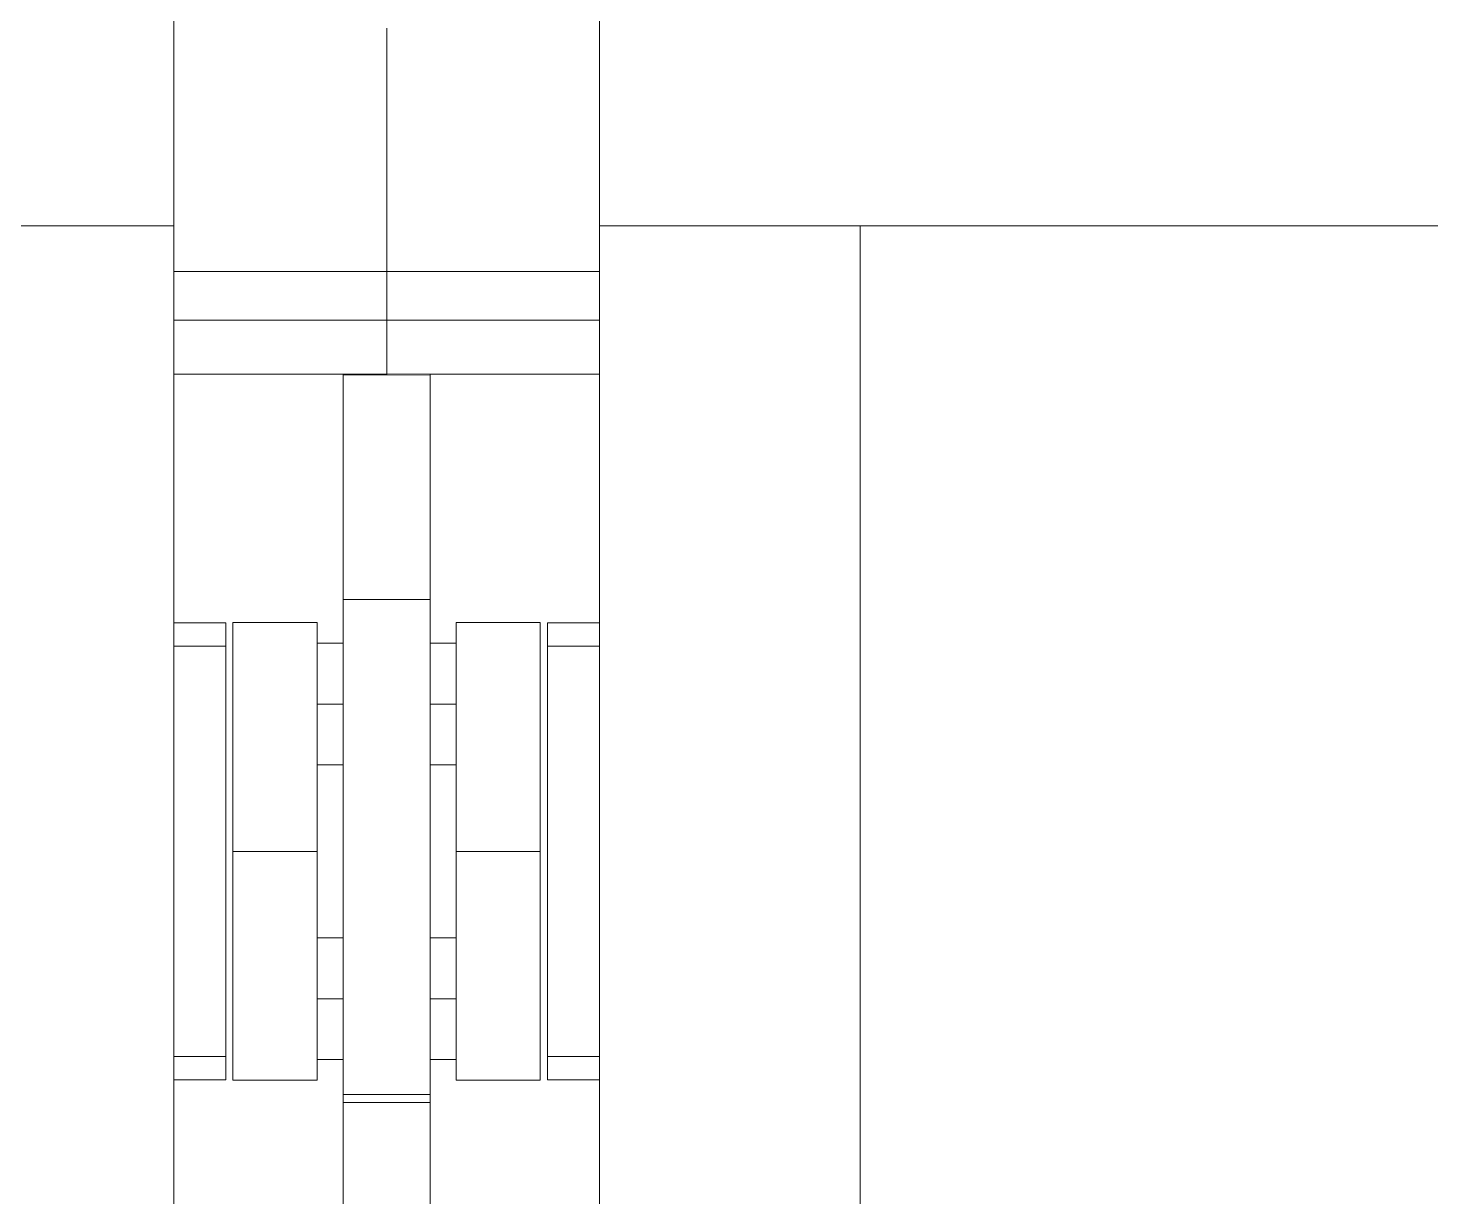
# Model space of a CAD drawing. Header units: millimetres. Extents: x -46169 to 237885, y -84465 to 18123.
# Drawn here: x 226949.2 to 227110.6, y -80615.1 to -80480.6 of the extents above; entities that cross this region are included whole.
import ezdxf

# ---------------------------------------------------------------- set-up
doc = ezdxf.new("R2010")
doc.units = ezdxf.units.MM
doc.header["$MEASUREMENT"] = 0
doc.linetypes.add('Wipeout_Contour', pattern=[1000, 0, -1000])
doc.layers.add('New_A-20-M_Floor_Slab', color=7, linetype='Continuous')
doc.layers.add('New_A-35-M_FFE_Fixed', color=7, linetype='Continuous')
doc.layers.add('New_A-35-M_FFE_Fixed_Pen_No__1', color=7, linetype='Continuous', lineweight=13)

# ---------------------------------------------------------------- blocks, each defined once
blk = doc.blocks.new('Section Elem_269_4', base_point=(208268.76, -84332.61))
at = {"color": 254, "linetype": 'Wipeout_Contour', "lineweight": 0, "ltscale": 3853656.314268344}
blk.add_wipeout([(226965.94, -80615.11), (226985.44, -80615.11), (226985.44, -80599.29), (226982.44, -80599.29), (226982.44, -80601.65), (226972.75, -80601.65), (226972.75, -80549.01), (226982.44, -80549.01), (226982.44, -80551.38), (226985.44, -80551.38), (226985.44, -80520.4), (226965.94, -80520.4), (226965.94, -80549.04), (226971.94, -80549.04), (226971.94, -80601.62), (226965.94, -80601.62)], dxfattribs=at).dxf.layer = 'New_A-20-M_Floor_Slab'
at = {"color": 254, "linetype": 'Wipeout_Contour', "lineweight": 0, "ltscale": 3854076.755441082}
blk.add_wipeout([(226995.44, -80615.11), (227014.94, -80615.11), (227014.94, -80601.62), (227008.94, -80601.62), (227008.94, -80549.04), (227014.94, -80549.04), (227014.94, -80520.4), (226995.44, -80520.4), (226995.44, -80551.38), (226998.44, -80551.38), (226998.44, -80549.01), (227008.12, -80549.01), (227008.12, -80601.65), (226998.44, -80601.65), (226998.44, -80599.29), (226995.44, -80599.29)], dxfattribs=at).dxf.layer = 'New_A-20-M_Floor_Slab'
at = {"color": 254, "linetype": 'Wipeout_Contour', "lineweight": 0, "ltscale": 963444.579123}
blk.add_wipeout([(226982.44, -80565.38), (226982.44, -80585.29), (226985.44, -80585.29), (226985.44, -80565.38)], dxfattribs=at).dxf.layer = 'New_A-20-M_Floor_Slab'
at = {"color": 254, "linetype": 'Wipeout_Contour', "lineweight": 0, "ltscale": 963493.583037}
blk.add_wipeout([(226995.44, -80565.38), (226995.44, -80585.29), (226998.44, -80585.29), (226998.44, -80565.38)], dxfattribs=at).dxf.layer = 'New_A-20-M_Floor_Slab'
blk = doc.blocks.new('Section Elem_271_4', base_point=(208268.76, -84332.61))
at = {"layer": 'New_A-35-M_FFE_Fixed_Pen_No__1', "linetype": 'Continuous'}
for p, q in [((226985.44, -80520.48), (226985.44, -80520.48)), ((226985.44, -80603.32), (226985.44, -80603.32))]:
    blk.add_line(p, q, dxfattribs=at)
at = {"color": 254, "linetype": 'Wipeout_Contour', "lineweight": 0, "ltscale": 963427.38778}
blk.add_wipeout([(226985.44, -80544.43), (226995.44, -80544.43), (226995.44, -80543.91), (226985.44, -80543.91)], dxfattribs=at).dxf.layer = 'New_A-35-M_FFE_Fixed'
at = {"color": 254, "linetype": 'Wipeout_Contour', "lineweight": 0, "ltscale": 963431.426456}
blk.add_wipeout([(226995.44, -80547.82), (226995.44, -80546.55), (226985.44, -80546.55), (226985.44, -80547.82)], dxfattribs=at).dxf.layer = 'New_A-35-M_FFE_Fixed'
at = {"color": 254, "linetype": 'Wipeout_Contour', "lineweight": 0, "ltscale": 963515.302397}
blk.add_wipeout([(227008.94, -80549.04), (227008.94, -80549.56), (227014.94, -80549.56), (227014.94, -80549.04)], dxfattribs=at).dxf.layer = 'New_A-35-M_FFE_Fixed'
at = {"color": 254, "linetype": 'Wipeout_Contour', "lineweight": 0, "ltscale": 963463.260389}
blk.add_wipeout([(226995.44, -80553.43), (226998.44, -80553.43), (226998.44, -80551.91), (226995.44, -80551.91)], dxfattribs=at).dxf.layer = 'New_A-35-M_FFE_Fixed'
at = {"color": 254, "linetype": 'Wipeout_Contour', "lineweight": 0, "ltscale": 1204337.17873432}
blk.add_wipeout([(226995.44, -80555.7), (226995.44, -80558.38), (226998.44, -80558.38), (226998.44, -80556.72), (226998.44, -80555.7)], dxfattribs=at).dxf.layer = 'New_A-35-M_FFE_Fixed'
at = {"color": 254, "linetype": 'Wipeout_Contour', "lineweight": 0, "ltscale": 1204348.834155762}
blk.add_wipeout([(226995.44, -80563.33), (226995.44, -80564.84), (226998.44, -80564.84), (226998.44, -80563.59), (226998.44, -80563.33)], dxfattribs=at).dxf.layer = 'New_A-35-M_FFE_Fixed'
at = {"color": 254, "linetype": 'Wipeout_Contour', "lineweight": 0, "ltscale": 963511.1676}
blk.add_wipeout([(226995.44, -80589.61), (226998.44, -80589.61), (226998.44, -80587.34), (226995.44, -80587.34)], dxfattribs=at).dxf.layer = 'New_A-35-M_FFE_Fixed'
at = {"color": 254, "linetype": 'Wipeout_Contour', "lineweight": 0, "ltscale": 963521.376887}
blk.add_wipeout([(226998.44, -80594.97), (226995.44, -80594.97), (226995.44, -80597.24), (226998.44, -80597.24)], dxfattribs=at).dxf.layer = 'New_A-35-M_FFE_Fixed'
at = {"color": 254, "linetype": 'Wipeout_Contour', "lineweight": 0, "ltscale": 963584.959351}
blk.add_wipeout([(227014.94, -80601.11), (227008.94, -80601.11), (227008.94, -80601.62), (227014.94, -80601.62)], dxfattribs=at).dxf.layer = 'New_A-35-M_FFE_Fixed'
at = {"color": 254, "linetype": 'Wipeout_Contour', "lineweight": 0, "ltscale": 963511.15436}
blk.add_wipeout([(226985.44, -80606.1), (226985.44, -80607.43), (226995.44, -80607.43), (226995.44, -80606.1)], dxfattribs=at).dxf.layer = 'New_A-35-M_FFE_Fixed'
at = {"color": 254, "linetype": 'Wipeout_Contour', "lineweight": 0, "ltscale": 963520.078788}
blk.add_wipeout([(226995.44, -80613.61), (226995.44, -80613.26), (226985.44, -80613.26), (226985.44, -80613.61)], dxfattribs=at).dxf.layer = 'New_A-35-M_FFE_Fixed'
at = {"layer": 'New_A-35-M_FFE_Fixed_Pen_No__1', "linetype": 'Continuous'}
blk.add_line((226985.44, -80546.33), (226985.44, -80546.33), dxfattribs=at)
at = {"color": 254, "linetype": 'Wipeout_Contour', "lineweight": 0, "ltscale": 963461.889062}
blk.add_wipeout([(226995.44, -80551.38), (226995.44, -80551.91), (226998.44, -80551.91), (226998.44, -80551.38)], dxfattribs=at).dxf.layer = 'New_A-35-M_FFE_Fixed'
at = {"color": 254, "linetype": 'Wipeout_Contour', "lineweight": 0, "ltscale": 963465.79431}
blk.add_wipeout([(226995.44, -80555.7), (226998.44, -80555.7), (226998.44, -80553.43), (226995.44, -80553.43)], dxfattribs=at).dxf.layer = 'New_A-35-M_FFE_Fixed'
at = {"color": 254, "linetype": 'Wipeout_Contour', "lineweight": 0, "ltscale": 963475.999636}
blk.add_wipeout([(226995.44, -80561.05), (226995.44, -80563.33), (226998.44, -80563.33), (226998.44, -80561.05)], dxfattribs=at).dxf.layer = 'New_A-35-M_FFE_Fixed'
at = {"color": 254, "linetype": 'Wipeout_Contour', "lineweight": 0, "ltscale": 1204350.968508898}
blk.add_wipeout([(226995.44, -80565.38), (226998.44, -80565.38), (226998.44, -80565.26), (226998.44, -80564.84), (226995.44, -80564.84)], dxfattribs=at).dxf.layer = 'New_A-35-M_FFE_Fixed'
at = {"color": 254, "linetype": 'Wipeout_Contour', "lineweight": 0, "ltscale": 1204387.008941693}
blk.add_wipeout([(226998.44, -80585.82), (226995.44, -80585.82), (226995.44, -80587.34), (226998.44, -80587.34), (226998.44, -80587.08)], dxfattribs=at).dxf.layer = 'New_A-35-M_FFE_Fixed'
at = {"color": 254, "linetype": 'Wipeout_Contour', "lineweight": 0, "ltscale": 1204398.668073162}
blk.add_wipeout([(226998.44, -80592.29), (226995.44, -80592.29), (226995.44, -80594.97), (226998.44, -80594.97), (226998.44, -80593.94)], dxfattribs=at).dxf.layer = 'New_A-35-M_FFE_Fixed'
at = {"color": 254, "linetype": 'Wipeout_Contour', "lineweight": 0, "ltscale": 963523.912009}
blk.add_wipeout([(226995.44, -80597.24), (226995.44, -80598.75), (226998.44, -80598.75), (226998.44, -80597.24)], dxfattribs=at).dxf.layer = 'New_A-35-M_FFE_Fixed'
at = {"color": 254, "linetype": 'Wipeout_Contour', "lineweight": 0, "ltscale": 963583.16993}
blk.add_wipeout([(227008.94, -80598.94), (227008.94, -80601.11), (227014.94, -80601.11), (227014.94, -80598.94)], dxfattribs=at).dxf.layer = 'New_A-35-M_FFE_Fixed'
at = {"color": 254, "linetype": 'Wipeout_Contour', "lineweight": 0, "ltscale": 963508.497881}
blk.add_wipeout([(226985.44, -80604.23), (226985.44, -80605.34), (226995.44, -80605.34), (226995.44, -80604.23)], dxfattribs=at).dxf.layer = 'New_A-35-M_FFE_Fixed'
at = {"layer": 'New_A-35-M_FFE_Fixed_Pen_No__1', "linetype": 'Continuous'}
for p, q in [((227008.94, -80601.62), (227008.94, -80601.11)), ((226985.44, -80604.23), (226985.44, -80604.23))]:
    blk.add_line(p, q, dxfattribs=at)
at = {"color": 254, "linetype": 'Wipeout_Contour', "lineweight": 0, "ltscale": 963550.130048}
blk.add_wipeout([(227008.94, -80598.94), (227014.94, -80598.94), (227014.94, -80551.72), (227008.94, -80551.72)], dxfattribs=at).dxf.layer = 'New_A-35-M_FFE_Fixed'
at = {"color": 254, "linetype": 'Wipeout_Contour', "lineweight": 0, "ltscale": 963472.688654}
blk.add_wipeout([(226995.44, -80561.05), (226998.44, -80561.05), (226998.44, -80558.38), (226995.44, -80558.38)], dxfattribs=at).dxf.layer = 'New_A-35-M_FFE_Fixed'
at = {"color": 254, "linetype": 'Wipeout_Contour', "lineweight": 0, "ltscale": 963507.260891}
blk.add_wipeout([(226998.44, -80585.29), (226995.44, -80585.29), (226995.44, -80585.82), (226998.44, -80585.82)], dxfattribs=at).dxf.layer = 'New_A-35-M_FFE_Fixed'
at = {"color": 254, "linetype": 'Wipeout_Contour', "lineweight": 0, "ltscale": 963514.479499}
blk.add_wipeout([(226995.44, -80592.29), (226998.44, -80592.29), (226998.44, -80589.61), (226995.44, -80589.61)], dxfattribs=at).dxf.layer = 'New_A-35-M_FFE_Fixed'
at = {"color": 254, "linetype": 'Wipeout_Contour', "lineweight": 0, "ltscale": 963525.284028}
blk.add_wipeout([(226995.44, -80598.75), (226995.44, -80599.29), (226998.44, -80599.29), (226998.44, -80598.75)], dxfattribs=at).dxf.layer = 'New_A-35-M_FFE_Fixed'
at = {"layer": 'New_A-35-M_FFE_Fixed_Pen_No__1', "linetype": 'Continuous'}
blk.add_line((227008.94, -80601.11), (227008.94, -80598.94), dxfattribs=at)
at = {"color": 254, "linetype": 'Wipeout_Contour', "lineweight": 0, "ltscale": 963517.090836}
blk.add_wipeout([(227008.94, -80551.72), (227014.94, -80551.72), (227014.94, -80549.56), (227008.94, -80549.56)], dxfattribs=at).dxf.layer = 'New_A-35-M_FFE_Fixed'
at = {"color": 254, "linetype": 'Wipeout_Contour', "lineweight": 0, "ltscale": 963448.765988}
blk.add_wipeout([(226985.44, -80561.63), (226995.44, -80561.63), (226995.44, -80558.66), (226985.44, -80558.66)], dxfattribs=at).dxf.layer = 'New_A-35-M_FFE_Fixed'
at = {"color": 254, "linetype": 'Wipeout_Contour', "lineweight": 0, "ltscale": 963536.684991}
blk.add_wipeout([(227008.12, -80585.4), (226998.44, -80585.4), (226998.44, -80593.94), (227008.12, -80593.94)], dxfattribs=at).dxf.layer = 'New_A-35-M_FFE_Fixed'
at = {"color": 254, "linetype": 'Wipeout_Contour', "lineweight": 0, "ltscale": 963491.231253}
blk.add_wipeout([(226995.44, -80592.38), (226995.44, -80591.39), (226985.44, -80591.39), (226985.44, -80592.38)], dxfattribs=at).dxf.layer = 'New_A-35-M_FFE_Fixed'
at = {"layer": 'New_A-35-M_FFE_Fixed_Pen_No__1', "linetype": 'Continuous'}
for p, q in [((227008.94, -80549.56), (227008.94, -80549.04)), ((227008.94, -80551.72), (227008.94, -80549.56)), ((227008.94, -80598.94), (227008.94, -80551.72)), ((226998.44, -80592.29), (226995.44, -80592.29))]:
    blk.add_line(p, q, dxfattribs=at)
at = {"color": 254, "linetype": 'Wipeout_Contour', "lineweight": 0, "ltscale": 963618.017478}
blk.add_wipeout([(227014.94, -80503.33), (227014.94, -80647.33), (227044.94, -80647.33), (227044.94, -80503.33)], dxfattribs=at).dxf.layer = 'New_A-35-M_FFE_Fixed'
at = {"color": 254, "linetype": 'Wipeout_Contour', "lineweight": 0, "ltscale": 963524.232902}
blk.add_wipeout([(226998.44, -80575.33), (226998.44, -80585.4), (227008.12, -80585.4), (227008.12, -80575.33)], dxfattribs=at).dxf.layer = 'New_A-35-M_FFE_Fixed'
at = {"color": 254, "linetype": 'Wipeout_Contour', "lineweight": 0, "ltscale": 963546.216235}
blk.add_wipeout([(226998.44, -80599.65), (227008.12, -80599.65), (227008.12, -80593.94), (226998.44, -80593.94)], dxfattribs=at).dxf.layer = 'New_A-35-M_FFE_Fixed'
at = {"layer": 'New_A-35-M_FFE_Fixed_Pen_No__1', "linetype": 'Continuous'}
for p, q in [((227014.94, -80549.04), (227008.94, -80549.04)), ((227014.94, -80551.72), (227008.94, -80551.72)), ((226998.44, -80585.29), (226995.44, -80585.29)), ((226998.44, -80593.94), (226998.44, -80585.4)), ((227008.12, -80593.94), (227008.12, -80585.4)), ((227014.94, -80598.94), (227008.94, -80598.94)), ((227014.94, -80601.62), (227008.94, -80601.62))]:
    blk.add_line(p, q, dxfattribs=at)
at = {"color": 254, "linetype": 'Wipeout_Contour', "lineweight": 0, "ltscale": 1446510.442915274}
blk.add_wipeout([(227515.94, -80346.96), (227014.94, -80346.96), (227014.94, -80503.33), (227044.94, -80503.33), (227485.94, -80503.33), (227515.94, -80503.33)], dxfattribs=at).dxf.layer = 'New_A-35-M_FFE_Fixed'
at = {"color": 254, "linetype": 'Wipeout_Contour', "lineweight": 0, "ltscale": 963429.203479}
blk.add_wipeout([(226990.44, -80511.45), (227014.94, -80511.45), (227014.94, -80510.54), (226990.44, -80510.54)], dxfattribs=at).dxf.layer = 'New_A-35-M_FFE_Fixed'
at = {"color": 254, "linetype": 'Wipeout_Contour', "lineweight": 0, "ltscale": 963437.621635}
blk.add_wipeout([(226990.44, -80514.18), (226990.44, -80520.4), (227014.94, -80520.4), (227014.94, -80514.18)], dxfattribs=at).dxf.layer = 'New_A-35-M_FFE_Fixed'
at = {"color": 254, "linetype": 'Wipeout_Contour', "lineweight": 0, "ltscale": 963510.756239}
blk.add_wipeout([(226998.44, -80575.33), (227008.12, -80575.33), (227008.12, -80565.26), (226998.44, -80565.26)], dxfattribs=at).dxf.layer = 'New_A-35-M_FFE_Fixed'
at = {"color": 254, "linetype": 'Wipeout_Contour', "lineweight": 0, "ltscale": 963551.374804}
blk.add_wipeout([(227008.12, -80599.65), (226998.44, -80599.65), (226998.44, -80601.65), (227008.12, -80601.65)], dxfattribs=at).dxf.layer = 'New_A-35-M_FFE_Fixed'
at = {"layer": 'New_A-35-M_FFE_Fixed_Pen_No__1', "linetype": 'Continuous'}
for p, q in [((226990.44, -80520.4), (227014.94, -80520.4)), ((227008.12, -80575.33), (226998.44, -80575.33)), ((226998.44, -80585.4), (226998.44, -80575.33)), ((227008.12, -80585.4), (227008.12, -80575.33)), ((226998.44, -80599.65), (226998.44, -80593.94)), ((227008.12, -80599.65), (227008.12, -80593.94)), ((226998.44, -80599.29), (226995.44, -80599.29)), ((226998.44, -80601.65), (226998.44, -80599.65)), ((227008.12, -80601.65), (227008.12, -80599.65)), ((227008.12, -80601.65), (226998.44, -80601.65))]:
    blk.add_line(p, q, dxfattribs=at)
at = {"color": 254, "linetype": 'Wipeout_Contour', "lineweight": 0, "ltscale": 963402.61147}
blk.add_wipeout([(226990.44, -80487.59), (226990.44, -80494.61), (227014.94, -80494.61), (227014.94, -80487.59)], dxfattribs=at).dxf.layer = 'New_A-35-M_FFE_Fixed'
at = {"color": 254, "linetype": 'Wipeout_Contour', "lineweight": 0, "ltscale": 964497.835344}
blk.add_wipeout([(227485.94, -80635.33), (227485.94, -80503.33), (227044.94, -80503.33), (227044.94, -80635.33)], dxfattribs=at).dxf.layer = 'New_A-35-M_FFE_Fixed'
at = {"color": 254, "linetype": 'Wipeout_Contour', "lineweight": 0, "ltscale": 963433.310016}
blk.add_wipeout([(226990.44, -80514.18), (227014.94, -80514.18), (227014.94, -80513.95), (226990.44, -80513.95)], dxfattribs=at).dxf.layer = 'New_A-35-M_FFE_Fixed'
at = {"color": 254, "linetype": 'Wipeout_Contour', "lineweight": 0, "ltscale": 963498.306701}
blk.add_wipeout([(226998.44, -80556.72), (226998.44, -80565.26), (227008.12, -80565.26), (227008.12, -80556.72)], dxfattribs=at).dxf.layer = 'New_A-35-M_FFE_Fixed'
at = {"layer": 'New_A-35-M_FFE_Fixed_Pen_No__1', "linetype": 'Continuous'}
for p, q in [((227044.94, -80647.33), (227044.94, -80503.33)), ((227044.94, -80503.33), (227485.94, -80503.33)), ((226998.44, -80558.38), (226995.44, -80558.38)), ((226998.44, -80565.38), (226995.44, -80565.38)), ((226998.44, -80575.33), (226998.44, -80565.26)), ((227008.12, -80575.33), (227008.12, -80565.26))]:
    blk.add_line(p, q, dxfattribs=at)
at = {"color": 254, "linetype": 'Wipeout_Contour', "lineweight": 0, "ltscale": 963393.228909}
blk.add_wipeout([(226990.44, -80480.58), (226990.44, -80487.59), (227014.94, -80487.59), (227014.94, -80480.58)], dxfattribs=at).dxf.layer = 'New_A-35-M_FFE_Fixed'
at = {"color": 254, "linetype": 'Wipeout_Contour', "lineweight": 0, "ltscale": 963411.992077}
blk.add_wipeout([(226990.44, -80494.61), (226990.44, -80501.63), (227014.94, -80501.63), (227014.94, -80494.61)], dxfattribs=at).dxf.layer = 'New_A-35-M_FFE_Fixed'
at = {"color": 254, "linetype": 'Wipeout_Contour', "lineweight": 0, "ltscale": 963432.237902}
blk.add_wipeout([(226990.44, -80513.55), (227014.94, -80513.55), (227014.94, -80512.98), (226990.44, -80512.98)], dxfattribs=at).dxf.layer = 'New_A-35-M_FFE_Fixed'
at = {"color": 254, "linetype": 'Wipeout_Contour', "lineweight": 0, "ltscale": 963488.779065}
blk.add_wipeout([(226998.44, -80556.72), (227008.12, -80556.72), (227008.12, -80551.02), (226998.44, -80551.02)], dxfattribs=at).dxf.layer = 'New_A-35-M_FFE_Fixed'
at = {"layer": 'New_A-35-M_FFE_Fixed_Pen_No__1', "linetype": 'Continuous'}
for p, q in [((226998.44, -80565.26), (226998.44, -80556.72)), ((227008.12, -80565.26), (227008.12, -80556.72))]:
    blk.add_line(p, q, dxfattribs=at)
at = {"color": 254, "linetype": 'Wipeout_Contour', "lineweight": 0, "ltscale": 1204287.078423299}
blk.add_wipeout([(226990.44, -80501.63), (226990.44, -80508.61), (227014.94, -80508.61), (227014.94, -80503.33), (227014.94, -80501.63)], dxfattribs=at).dxf.layer = 'New_A-35-M_FFE_Fixed'
at = {"color": 254, "linetype": 'Wipeout_Contour', "lineweight": 0, "ltscale": 963431.384702}
blk.add_wipeout([(226990.44, -80512.98), (227014.94, -80512.98), (227014.94, -80512.27), (226990.44, -80512.27)], dxfattribs=at).dxf.layer = 'New_A-35-M_FFE_Fixed'
at = {"color": 254, "linetype": 'Wipeout_Contour', "lineweight": 0, "ltscale": 963483.623042}
blk.add_wipeout([(226998.44, -80549.01), (226998.44, -80551.02), (227008.12, -80551.02), (227008.12, -80549.01)], dxfattribs=at).dxf.layer = 'New_A-35-M_FFE_Fixed'
at = {"layer": 'New_A-35-M_FFE_Fixed_Pen_No__1', "linetype": 'Continuous'}
for p, q in [((227014.94, -80503.33), (227014.94, -80346.96)), ((227044.94, -80503.33), (227014.94, -80503.33)), ((226998.44, -80551.02), (226998.44, -80549.01)), ((227008.12, -80549.01), (226998.44, -80549.01)), ((227008.12, -80551.02), (227008.12, -80549.01)), ((226998.44, -80556.72), (226998.44, -80551.02)), ((227008.12, -80556.72), (227008.12, -80551.02)), ((226998.44, -80551.38), (226995.44, -80551.38))]:
    blk.add_line(p, q, dxfattribs=at)
at = {"color": 254, "linetype": 'Wipeout_Contour', "lineweight": 0, "ltscale": 963426.669683}
blk.add_wipeout([(226990.44, -80508.61), (226990.44, -80509.58), (227014.94, -80509.58), (227014.94, -80508.61)], dxfattribs=at).dxf.layer = 'New_A-35-M_FFE_Fixed'
at = {"color": 254, "linetype": 'Wipeout_Contour', "lineweight": 0, "ltscale": 963430.360367}
blk.add_wipeout([(226990.44, -80512.27), (227014.94, -80512.27), (227014.94, -80511.45), (226990.44, -80511.45)], dxfattribs=at).dxf.layer = 'New_A-35-M_FFE_Fixed'
at = {"color": 254, "linetype": 'Wipeout_Contour', "lineweight": 0, "ltscale": 963432.887833}
blk.add_wipeout([(226990.44, -80513.55), (226990.44, -80513.95), (227014.94, -80513.95), (227014.94, -80513.55)], dxfattribs=at).dxf.layer = 'New_A-35-M_FFE_Fixed'
at = {"layer": 'New_A-35-M_FFE_Fixed_Pen_No__1', "linetype": 'Continuous'}
for p, q in [((226990.44, -80508.61), (227014.94, -80508.61)), ((226990.44, -80514.18), (227014.94, -80514.18))]:
    blk.add_line(p, q, dxfattribs=at)
at = {"color": 254, "linetype": 'Wipeout_Contour', "lineweight": 0, "ltscale": 963427.957611}
blk.add_wipeout([(226990.44, -80510.54), (227014.94, -80510.54), (227014.94, -80509.58), (226990.44, -80509.58)], dxfattribs=at).dxf.layer = 'New_A-35-M_FFE_Fixed'
at = {"layer": 'New_A-35-M_FFE_Fixed_Pen_No__1', "linetype": 'Continuous'}
blk.add_line((227014.94, -80647.33), (227014.94, -80503.33), dxfattribs=at)
blk = doc.blocks.new('Section Elem_284_4', base_point=(208268.76, -84332.61))
at = {"color": 254, "linetype": 'Wipeout_Contour', "lineweight": 0, "ltscale": 1204244.386490723}
blk.add_wipeout([(226990.44, -80520.4), (226985.44, -80520.4), (226985.44, -80520.48), (226995.44, -80520.48), (226995.44, -80520.4)], dxfattribs=at).dxf.layer = 'New_A-35-M_FFE_Fixed'
at = {"color": 254, "linetype": 'Wipeout_Contour', "lineweight": 0, "ltscale": 963417.840226}
blk.add_wipeout([(226995.44, -80538.96), (226995.44, -80535.1), (226985.44, -80535.1), (226985.44, -80538.96)], dxfattribs=at).dxf.layer = 'New_A-35-M_FFE_Fixed'
at = {"color": 254, "linetype": 'Wipeout_Contour', "lineweight": 0, "ltscale": 963353.206222}
blk.add_wipeout([(226965.94, -80549.56), (226971.94, -80549.56), (226971.94, -80549.04), (226965.94, -80549.04)], dxfattribs=at).dxf.layer = 'New_A-35-M_FFE_Fixed'
at = {"color": 254, "linetype": 'Wipeout_Contour', "lineweight": 0, "ltscale": 963432.518555}
blk.add_wipeout([(226995.44, -80548.19), (226995.44, -80547.82), (226985.44, -80547.82), (226985.44, -80548.19)], dxfattribs=at).dxf.layer = 'New_A-35-M_FFE_Fixed'
at = {"color": 254, "linetype": 'Wipeout_Contour', "lineweight": 0, "ltscale": 963414.254668}
blk.add_wipeout([(226982.44, -80553.43), (226985.44, -80553.43), (226985.44, -80551.91), (226982.44, -80551.91)], dxfattribs=at).dxf.layer = 'New_A-35-M_FFE_Fixed'
at = {"color": 254, "linetype": 'Wipeout_Contour', "lineweight": 0, "ltscale": 963420.099689}
blk.add_wipeout([(226982.44, -80555.7), (226982.44, -80558.38), (226985.44, -80558.38), (226985.44, -80555.7)], dxfattribs=at).dxf.layer = 'New_A-35-M_FFE_Fixed'
at = {"color": 254, "linetype": 'Wipeout_Contour', "lineweight": 0, "ltscale": 963429.52901}
blk.add_wipeout([(226982.44, -80563.33), (226982.44, -80564.84), (226985.44, -80564.84), (226985.44, -80563.33)], dxfattribs=at).dxf.layer = 'New_A-35-M_FFE_Fixed'
at = {"color": 254, "linetype": 'Wipeout_Contour', "lineweight": 0, "ltscale": 963462.164316}
blk.add_wipeout([(226982.44, -80589.61), (226985.44, -80589.61), (226985.44, -80587.34), (226982.44, -80587.34)], dxfattribs=at).dxf.layer = 'New_A-35-M_FFE_Fixed'
at = {"color": 254, "linetype": 'Wipeout_Contour', "lineweight": 0, "ltscale": 963472.374122}
blk.add_wipeout([(226982.44, -80594.97), (226982.44, -80597.24), (226985.44, -80597.24), (226985.44, -80594.97)], dxfattribs=at).dxf.layer = 'New_A-35-M_FFE_Fixed'
at = {"color": 254, "linetype": 'Wipeout_Contour', "lineweight": 0, "ltscale": 963422.874896}
blk.add_wipeout([(226971.94, -80601.11), (226965.94, -80601.11), (226965.94, -80601.62), (226971.94, -80601.62)], dxfattribs=at).dxf.layer = 'New_A-35-M_FFE_Fixed'
at = {"color": 254, "linetype": 'Wipeout_Contour', "lineweight": 0, "ltscale": 963507.149706}
blk.add_wipeout([(226995.44, -80604.23), (226995.44, -80603.32), (226985.44, -80603.32), (226985.44, -80604.23)], dxfattribs=at).dxf.layer = 'New_A-35-M_FFE_Fixed'
at = {"color": 254, "linetype": 'Wipeout_Contour', "lineweight": 0, "ltscale": 963509.751334}
blk.add_wipeout([(226995.44, -80606.1), (226995.44, -80605.34), (226985.44, -80605.34), (226985.44, -80606.1)], dxfattribs=at).dxf.layer = 'New_A-35-M_FFE_Fixed'
at = {"color": 254, "linetype": 'Wipeout_Contour', "lineweight": 0, "ltscale": 963512.38549}
blk.add_wipeout([(226985.44, -80607.43), (226985.44, -80607.94), (226995.44, -80607.94), (226995.44, -80607.43)], dxfattribs=at).dxf.layer = 'New_A-35-M_FFE_Fixed'
at = {"color": 254, "linetype": 'Wipeout_Contour', "lineweight": 0, "ltscale": 963516.328994}
blk.add_wipeout([(226995.44, -80611.52), (226995.44, -80609.75), (226985.44, -80609.75), (226985.44, -80611.52)], dxfattribs=at).dxf.layer = 'New_A-35-M_FFE_Fixed'
at = {"color": 254, "linetype": 'Wipeout_Contour', "lineweight": 0, "ltscale": 963523.243675}
blk.add_wipeout([(226995.44, -80616.64), (226995.44, -80614.96), (226985.44, -80614.96), (226985.44, -80616.64)], dxfattribs=at).dxf.layer = 'New_A-35-M_FFE_Fixed'
at = {"layer": 'New_A-35-M_FFE_Fixed_Pen_No__1', "linetype": 'Continuous'}
for p, q in [((226995.44, -80604.23), (226985.44, -80604.23)), ((226985.44, -80606.1), (226985.44, -80604.23)), ((226995.44, -80606.1), (226995.44, -80604.23))]:
    blk.add_line(p, q, dxfattribs=at)
at = {"color": 254, "linetype": 'Wipeout_Contour', "lineweight": 0, "ltscale": 963399.198768}
blk.add_wipeout([(226995.44, -80525.7), (226995.44, -80520.48), (226985.44, -80520.48), (226985.44, -80525.7)], dxfattribs=at).dxf.layer = 'New_A-35-M_FFE_Fixed'
at = {"color": 254, "linetype": 'Wipeout_Contour', "lineweight": 0, "ltscale": 963412.265764}
blk.add_wipeout([(226995.44, -80535.1), (226995.44, -80530.63), (226985.44, -80530.63), (226985.44, -80535.1)], dxfattribs=at).dxf.layer = 'New_A-35-M_FFE_Fixed'
at = {"color": 254, "linetype": 'Wipeout_Contour', "lineweight": 0, "ltscale": 963422.530124}
blk.add_wipeout([(226995.44, -80542.11), (226995.44, -80538.96), (226985.44, -80538.96), (226985.44, -80542.11)], dxfattribs=at).dxf.layer = 'New_A-35-M_FFE_Fixed'
at = {"color": 254, "linetype": 'Wipeout_Contour', "lineweight": 0, "ltscale": 963412.883271}
blk.add_wipeout([(226982.44, -80551.91), (226985.44, -80551.91), (226985.44, -80551.38), (226982.44, -80551.38)], dxfattribs=at).dxf.layer = 'New_A-35-M_FFE_Fixed'
at = {"color": 254, "linetype": 'Wipeout_Contour', "lineweight": 0, "ltscale": 1204271.424059902}
blk.add_wipeout([(226982.44, -80555.7), (226985.44, -80555.7), (226985.44, -80553.51), (226985.44, -80553.43), (226982.44, -80553.43)], dxfattribs=at).dxf.layer = 'New_A-35-M_FFE_Fixed'
at = {"color": 254, "linetype": 'Wipeout_Contour', "lineweight": 0, "ltscale": 1204284.418033842}
blk.add_wipeout([(226982.44, -80561.05), (226982.44, -80563.33), (226985.44, -80563.33), (226985.44, -80561.63), (226985.44, -80561.05)], dxfattribs=at).dxf.layer = 'New_A-35-M_FFE_Fixed'
at = {"color": 254, "linetype": 'Wipeout_Contour', "lineweight": 0, "ltscale": 963430.900585}
blk.add_wipeout([(226982.44, -80564.84), (226982.44, -80565.38), (226985.44, -80565.38), (226985.44, -80564.84)], dxfattribs=at).dxf.layer = 'New_A-35-M_FFE_Fixed'
at = {"color": 254, "linetype": 'Wipeout_Contour', "lineweight": 0, "ltscale": 963459.629319}
blk.add_wipeout([(226982.44, -80587.34), (226985.44, -80587.34), (226985.44, -80585.82), (226982.44, -80585.82)], dxfattribs=at).dxf.layer = 'New_A-35-M_FFE_Fixed'
at = {"color": 254, "linetype": 'Wipeout_Contour', "lineweight": 0, "ltscale": 1204336.694732019}
blk.add_wipeout([(226982.44, -80592.29), (226982.44, -80594.97), (226985.44, -80594.97), (226985.44, -80592.38), (226985.44, -80592.29)], dxfattribs=at).dxf.layer = 'New_A-35-M_FFE_Fixed'
at = {"color": 254, "linetype": 'Wipeout_Contour', "lineweight": 0, "ltscale": 963474.909373}
blk.add_wipeout([(226985.44, -80597.24), (226982.44, -80597.24), (226982.44, -80598.75), (226985.44, -80598.75)], dxfattribs=at).dxf.layer = 'New_A-35-M_FFE_Fixed'
at = {"color": 254, "linetype": 'Wipeout_Contour', "lineweight": 0, "ltscale": 963421.085174}
blk.add_wipeout([(226971.94, -80598.94), (226965.94, -80598.94), (226965.94, -80601.11), (226971.94, -80601.11)], dxfattribs=at).dxf.layer = 'New_A-35-M_FFE_Fixed'
at = {"color": 254, "linetype": 'Wipeout_Contour', "lineweight": 0, "ltscale": 963513.93462}
blk.add_wipeout([(226985.44, -80609.75), (226995.44, -80609.75), (226995.44, -80607.94), (226985.44, -80607.94)], dxfattribs=at).dxf.layer = 'New_A-35-M_FFE_Fixed'
at = {"color": 254, "linetype": 'Wipeout_Contour', "lineweight": 0, "ltscale": 963521.220478}
blk.add_wipeout([(226985.44, -80614.96), (226995.44, -80614.96), (226995.44, -80613.61), (226985.44, -80613.61)], dxfattribs=at).dxf.layer = 'New_A-35-M_FFE_Fixed'
at = {"layer": 'New_A-35-M_FFE_Fixed_Pen_No__1', "linetype": 'Continuous'}
for p, q in [((226995.44, -80520.48), (226995.44, -80520.4)), ((226985.44, -80538.96), (226985.44, -80535.1)), ((226995.44, -80538.96), (226995.44, -80535.1)), ((226971.94, -80601.62), (226971.94, -80601.11)), ((226985.44, -80607.94), (226985.44, -80606.1)), ((226995.44, -80607.94), (226995.44, -80606.1)), ((226985.44, -80609.75), (226985.44, -80607.94)), ((226995.44, -80609.75), (226995.44, -80607.94)), ((226985.44, -80616.64), (226985.44, -80614.96)), ((226995.44, -80616.64), (226995.44, -80614.96))]:
    blk.add_line(p, q, dxfattribs=at)
at = {"color": 254, "linetype": 'Wipeout_Contour', "lineweight": 0, "ltscale": 963405.985003}
blk.add_wipeout([(226995.44, -80525.7), (226985.44, -80525.7), (226985.44, -80530.63), (226995.44, -80530.63)], dxfattribs=at).dxf.layer = 'New_A-35-M_FFE_Fixed'
at = {"color": 254, "linetype": 'Wipeout_Contour', "lineweight": 0, "ltscale": 963425.835998}
blk.add_wipeout([(226995.44, -80543.91), (226995.44, -80542.11), (226985.44, -80542.11), (226985.44, -80543.91)], dxfattribs=at).dxf.layer = 'New_A-35-M_FFE_Fixed'
at = {"color": 254, "linetype": 'Wipeout_Contour', "lineweight": 0, "ltscale": 963388.039733}
blk.add_wipeout([(226971.94, -80598.94), (226971.94, -80551.72), (226965.94, -80551.72), (226965.94, -80598.94)], dxfattribs=at).dxf.layer = 'New_A-35-M_FFE_Fixed'
at = {"color": 254, "linetype": 'Wipeout_Contour', "lineweight": 0, "ltscale": 1204280.063526095}
blk.add_wipeout([(226982.44, -80561.05), (226985.44, -80561.05), (226985.44, -80558.66), (226985.44, -80558.38), (226982.44, -80558.38)], dxfattribs=at).dxf.layer = 'New_A-35-M_FFE_Fixed'
at = {"color": 254, "linetype": 'Wipeout_Contour', "lineweight": 0, "ltscale": 963458.257409}
blk.add_wipeout([(226982.44, -80585.29), (226982.44, -80585.82), (226985.44, -80585.82), (226985.44, -80585.29)], dxfattribs=at).dxf.layer = 'New_A-35-M_FFE_Fixed'
at = {"color": 254, "linetype": 'Wipeout_Contour', "lineweight": 0, "ltscale": 1204332.992485897}
blk.add_wipeout([(226985.44, -80589.61), (226982.44, -80589.61), (226982.44, -80592.29), (226985.44, -80592.29), (226985.44, -80591.39)], dxfattribs=at).dxf.layer = 'New_A-35-M_FFE_Fixed'
at = {"color": 254, "linetype": 'Wipeout_Contour', "lineweight": 0, "ltscale": 963476.281462}
blk.add_wipeout([(226982.44, -80598.75), (226982.44, -80599.29), (226985.44, -80599.29), (226985.44, -80598.75)], dxfattribs=at).dxf.layer = 'New_A-35-M_FFE_Fixed'
at = {"color": 254, "linetype": 'Wipeout_Contour', "lineweight": 0, "ltscale": 963518.678648}
blk.add_wipeout([(226995.44, -80611.52), (226985.44, -80611.52), (226985.44, -80613.26), (226995.44, -80613.26)], dxfattribs=at).dxf.layer = 'New_A-35-M_FFE_Fixed'
at = {"layer": 'New_A-35-M_FFE_Fixed_Pen_No__1', "linetype": 'Continuous'}
for p, q in [((226995.44, -80525.7), (226995.44, -80520.48)), ((226985.44, -80530.63), (226985.44, -80525.7)), ((226995.44, -80530.63), (226995.44, -80525.7)), ((226985.44, -80535.1), (226985.44, -80530.63)), ((226995.44, -80535.1), (226995.44, -80530.63)), ((226985.44, -80542.11), (226985.44, -80538.96)), ((226995.44, -80542.11), (226995.44, -80538.96)), ((226971.94, -80601.11), (226971.94, -80598.94)), ((226985.44, -80611.52), (226985.44, -80609.75)), ((226995.44, -80611.52), (226995.44, -80609.75)), ((226985.44, -80613.26), (226985.44, -80611.52)), ((226995.44, -80613.26), (226995.44, -80611.52)), ((226985.44, -80614.96), (226985.44, -80613.26)), ((226995.44, -80614.96), (226995.44, -80613.26))]:
    blk.add_line(p, q, dxfattribs=at)
at = {"color": 254, "linetype": 'Wipeout_Contour', "lineweight": 0, "ltscale": 963428.689313}
blk.add_wipeout([(226995.44, -80545.85), (226995.44, -80544.43), (226985.44, -80544.43), (226985.44, -80545.85)], dxfattribs=at).dxf.layer = 'New_A-35-M_FFE_Fixed'
at = {"color": 254, "linetype": 'Wipeout_Contour', "lineweight": 0, "ltscale": 963354.994962}
blk.add_wipeout([(226965.94, -80551.72), (226971.94, -80551.72), (226971.94, -80549.56), (226965.94, -80549.56)], dxfattribs=at).dxf.layer = 'New_A-35-M_FFE_Fixed'
at = {"color": 254, "linetype": 'Wipeout_Contour', "lineweight": 0, "ltscale": 963443.335169}
blk.add_wipeout([(226995.44, -80558.66), (226995.44, -80553.51), (226985.44, -80553.51), (226985.44, -80558.66)], dxfattribs=at).dxf.layer = 'New_A-35-M_FFE_Fixed'
at = {"color": 254, "linetype": 'Wipeout_Contour', "lineweight": 0, "ltscale": 963484.200476}
blk.add_wipeout([(226985.44, -80591.39), (226995.44, -80591.39), (226995.44, -80581.87), (226985.44, -80581.87)], dxfattribs=at).dxf.layer = 'New_A-35-M_FFE_Fixed'
at = {"color": 254, "linetype": 'Wipeout_Contour', "lineweight": 0, "ltscale": 963439.859467}
blk.add_wipeout([(226972.75, -80585.4), (226972.75, -80593.94), (226982.44, -80593.94), (226982.44, -80585.4)], dxfattribs=at).dxf.layer = 'New_A-35-M_FFE_Fixed'
at = {"color": 254, "linetype": 'Wipeout_Contour', "lineweight": 0, "ltscale": 963496.230625}
blk.add_wipeout([(226995.44, -80598.86), (226995.44, -80592.38), (226985.44, -80592.38), (226985.44, -80598.86)], dxfattribs=at).dxf.layer = 'New_A-35-M_FFE_Fixed'
at = {"layer": 'New_A-35-M_FFE_Fixed_Pen_No__1', "linetype": 'Continuous'}
for p, q in [((226985.44, -80544.43), (226985.44, -80542.11)), ((226995.44, -80544.43), (226995.44, -80542.11)), ((226971.94, -80549.56), (226971.94, -80549.04)), ((226971.94, -80551.72), (226971.94, -80549.56)), ((226971.94, -80598.94), (226971.94, -80551.72)), ((226982.44, -80592.29), (226985.44, -80592.29))]:
    blk.add_line(p, q, dxfattribs=at)
at = {"color": 254, "linetype": 'Wipeout_Contour', "lineweight": 0, "ltscale": 963320.223293}
blk.add_wipeout([(226965.94, -80503.33), (226935.94, -80503.33), (226935.94, -80647.33), (226965.94, -80647.33)], dxfattribs=at).dxf.layer = 'New_A-35-M_FFE_Fixed'
at = {"color": 254, "linetype": 'Wipeout_Contour', "lineweight": 0, "ltscale": 963429.961589}
blk.add_wipeout([(226995.44, -80546.33), (226995.44, -80545.85), (226985.44, -80545.85), (226985.44, -80546.33)], dxfattribs=at).dxf.layer = 'New_A-35-M_FFE_Fixed'
at = {"color": 254, "linetype": 'Wipeout_Contour', "lineweight": 0, "ltscale": 963436.327696}
blk.add_wipeout([(226995.44, -80553.51), (226995.44, -80548.19), (226985.44, -80548.19), (226985.44, -80553.51)], dxfattribs=at).dxf.layer = 'New_A-35-M_FFE_Fixed'
at = {"color": 254, "linetype": 'Wipeout_Contour', "lineweight": 0, "ltscale": 963470.894659}
blk.add_wipeout([(226995.44, -80581.87), (226995.44, -80571.51), (226985.44, -80571.51), (226985.44, -80581.87)], dxfattribs=at).dxf.layer = 'New_A-35-M_FFE_Fixed'
at = {"color": 254, "linetype": 'Wipeout_Contour', "lineweight": 0, "ltscale": 963427.406126}
blk.add_wipeout([(226982.44, -80575.33), (226972.75, -80575.33), (226972.75, -80585.4), (226982.44, -80585.4)], dxfattribs=at).dxf.layer = 'New_A-35-M_FFE_Fixed'
at = {"color": 254, "linetype": 'Wipeout_Contour', "lineweight": 0, "ltscale": 963449.391668}
blk.add_wipeout([(226982.44, -80599.65), (226982.44, -80593.94), (226972.75, -80593.94), (226972.75, -80599.65)], dxfattribs=at).dxf.layer = 'New_A-35-M_FFE_Fixed'
at = {"color": 254, "linetype": 'Wipeout_Contour', "lineweight": 0, "ltscale": 963503.556232}
blk.add_wipeout([(226985.44, -80598.86), (226985.44, -80603.32), (226995.44, -80603.32), (226995.44, -80598.86)], dxfattribs=at).dxf.layer = 'New_A-35-M_FFE_Fixed'
at = {"layer": 'New_A-35-M_FFE_Fixed_Pen_No__1', "linetype": 'Continuous'}
for p, q in [((226965.94, -80549.04), (226971.94, -80549.04)), ((226985.44, -80553.51), (226985.44, -80548.19)), ((226995.44, -80553.51), (226995.44, -80548.19)), ((226965.94, -80551.72), (226971.94, -80551.72)), ((226985.44, -80591.39), (226985.44, -80581.87)), ((226995.44, -80591.39), (226995.44, -80581.87)), ((226972.75, -80593.94), (226972.75, -80585.4)), ((226982.44, -80585.29), (226985.44, -80585.29)), ((226982.44, -80593.94), (226982.44, -80585.4)), ((226985.44, -80598.86), (226985.44, -80591.39)), ((226995.44, -80598.86), (226995.44, -80591.39)), ((226965.94, -80598.94), (226971.94, -80598.94)), ((226985.44, -80603.32), (226985.44, -80598.86)), ((226995.44, -80603.32), (226995.44, -80598.86)), ((226965.94, -80601.62), (226971.94, -80601.62)), ((226995.44, -80603.32), (226985.44, -80603.32)), ((226985.44, -80604.23), (226985.44, -80603.32)), ((226995.44, -80604.23), (226995.44, -80603.32))]:
    blk.add_line(p, q, dxfattribs=at)
at = {"color": 254, "linetype": 'Wipeout_Contour', "lineweight": 0, "ltscale": 1443400.028747636}
blk.add_wipeout([(226464.94, -80346.96), (226464.94, -80503.33), (226494.94, -80503.33), (226935.94, -80503.33), (226965.94, -80503.33), (226965.94, -80346.96)], dxfattribs=at).dxf.layer = 'New_A-35-M_FFE_Fixed'
at = {"color": 254, "linetype": 'Wipeout_Contour', "lineweight": 0, "ltscale": 963336.841625}
blk.add_wipeout([(226990.44, -80510.54), (226965.94, -80510.54), (226965.94, -80511.45), (226990.44, -80511.45)], dxfattribs=at).dxf.layer = 'New_A-35-M_FFE_Fixed'
at = {"color": 254, "linetype": 'Wipeout_Contour', "lineweight": 0, "ltscale": 963345.260581}
blk.add_wipeout([(226965.94, -80520.4), (226990.44, -80520.4), (226990.44, -80514.18), (226965.94, -80514.18)], dxfattribs=at).dxf.layer = 'New_A-35-M_FFE_Fixed'
at = {"color": 254, "linetype": 'Wipeout_Contour', "lineweight": 0, "ltscale": 963430.431353}
blk.add_wipeout([(226995.44, -80546.55), (226995.44, -80546.33), (226985.44, -80546.33), (226985.44, -80546.55)], dxfattribs=at).dxf.layer = 'New_A-35-M_FFE_Fixed'
at = {"color": 254, "linetype": 'Wipeout_Contour', "lineweight": 0, "ltscale": 963457.358192}
blk.add_wipeout([(226985.44, -80571.51), (226995.44, -80571.51), (226995.44, -80561.63), (226985.44, -80561.63)], dxfattribs=at).dxf.layer = 'New_A-35-M_FFE_Fixed'
at = {"color": 254, "linetype": 'Wipeout_Contour', "lineweight": 0, "ltscale": 963413.928108}
blk.add_wipeout([(226982.44, -80575.33), (226982.44, -80565.26), (226972.75, -80565.26), (226972.75, -80575.33)], dxfattribs=at).dxf.layer = 'New_A-35-M_FFE_Fixed'
at = {"color": 254, "linetype": 'Wipeout_Contour', "lineweight": 0, "ltscale": 963454.550756}
blk.add_wipeout([(226972.75, -80599.65), (226972.75, -80601.65), (226982.44, -80601.65), (226982.44, -80599.65)], dxfattribs=at).dxf.layer = 'New_A-35-M_FFE_Fixed'
at = {"layer": 'New_A-35-M_FFE_Fixed_Pen_No__1', "linetype": 'Continuous'}
for p, q in [((226990.44, -80520.4), (226965.94, -80520.4)), ((226985.44, -80520.48), (226985.44, -80520.4)), ((226995.44, -80520.48), (226985.44, -80520.48)), ((226985.44, -80525.7), (226985.44, -80520.48)), ((226985.44, -80545.85), (226985.44, -80544.43)), ((226995.44, -80545.85), (226995.44, -80544.43)), ((226985.44, -80546.33), (226985.44, -80545.85)), ((226995.44, -80546.33), (226995.44, -80545.85)), ((226995.44, -80546.33), (226985.44, -80546.33)), ((226985.44, -80548.19), (226985.44, -80546.33)), ((226995.44, -80548.19), (226995.44, -80546.33)), ((226985.44, -80561.63), (226985.44, -80553.51)), ((226995.44, -80561.63), (226995.44, -80553.51)), ((226985.44, -80571.51), (226985.44, -80561.63)), ((226995.44, -80571.51), (226995.44, -80561.63)), ((226985.44, -80581.87), (226985.44, -80571.51)), ((226995.44, -80581.87), (226995.44, -80571.51)), ((226972.75, -80575.33), (226982.44, -80575.33)), ((226972.75, -80585.4), (226972.75, -80575.33)), ((226982.44, -80585.4), (226982.44, -80575.33)), ((226972.75, -80599.65), (226972.75, -80593.94)), ((226982.44, -80599.65), (226982.44, -80593.94)), ((226982.44, -80599.29), (226985.44, -80599.29)), ((226972.75, -80601.65), (226972.75, -80599.65)), ((226982.44, -80601.65), (226982.44, -80599.65)), ((226972.75, -80601.65), (226982.44, -80601.65))]:
    blk.add_line(p, q, dxfattribs=at)
at = {"color": 254, "linetype": 'Wipeout_Contour', "lineweight": 0, "ltscale": 963310.247031}
blk.add_wipeout([(226990.44, -80487.59), (226965.94, -80487.59), (226965.94, -80494.61), (226990.44, -80494.61)], dxfattribs=at).dxf.layer = 'New_A-35-M_FFE_Fixed'
at = {"color": 254, "linetype": 'Wipeout_Contour', "lineweight": 0, "ltscale": 963340.948572}
blk.add_wipeout([(226965.94, -80513.95), (226965.94, -80514.18), (226990.44, -80514.18), (226990.44, -80513.95)], dxfattribs=at).dxf.layer = 'New_A-35-M_FFE_Fixed'
at = {"color": 254, "linetype": 'Wipeout_Contour', "lineweight": 0, "ltscale": 963401.477319}
blk.add_wipeout([(226972.75, -80556.72), (226972.75, -80565.26), (226982.44, -80565.26), (226982.44, -80556.72)], dxfattribs=at).dxf.layer = 'New_A-35-M_FFE_Fixed'
at = {"layer": 'New_A-35-M_FFE_Fixed_Pen_No__1', "linetype": 'Continuous'}
for p, q in [((226982.44, -80558.38), (226985.44, -80558.38)), ((226972.75, -80575.33), (226972.75, -80565.26)), ((226982.44, -80575.33), (226982.44, -80565.26)), ((226982.44, -80565.38), (226985.44, -80565.38))]:
    blk.add_line(p, q, dxfattribs=at)
at = {"color": 254, "linetype": 'Wipeout_Contour', "lineweight": 0, "ltscale": 963300.863589}
blk.add_wipeout([(226990.44, -80480.58), (226965.94, -80480.58), (226965.94, -80487.59), (226990.44, -80487.59)], dxfattribs=at).dxf.layer = 'New_A-35-M_FFE_Fixed'
at = {"color": 254, "linetype": 'Wipeout_Contour', "lineweight": 0, "ltscale": 963319.628583}
blk.add_wipeout([(226990.44, -80494.61), (226965.94, -80494.61), (226965.94, -80501.63), (226990.44, -80501.63)], dxfattribs=at).dxf.layer = 'New_A-35-M_FFE_Fixed'
at = {"color": 254, "linetype": 'Wipeout_Contour', "lineweight": 0, "ltscale": 963339.876303}
blk.add_wipeout([(226990.44, -80512.98), (226965.94, -80512.98), (226965.94, -80513.55), (226990.44, -80513.55)], dxfattribs=at).dxf.layer = 'New_A-35-M_FFE_Fixed'
at = {"color": 254, "linetype": 'Wipeout_Contour', "lineweight": 0, "ltscale": 963391.948725}
blk.add_wipeout([(226982.44, -80556.72), (226982.44, -80551.02), (226972.75, -80551.02), (226972.75, -80556.72)], dxfattribs=at).dxf.layer = 'New_A-35-M_FFE_Fixed'
at = {"layer": 'New_A-35-M_FFE_Fixed_Pen_No__1', "linetype": 'Continuous'}
for p, q in [((226990.44, -80487.59), (226990.44, -80480.58)), ((226990.44, -80494.61), (226990.44, -80487.59)), ((226972.75, -80565.26), (226972.75, -80556.72)), ((226982.44, -80565.26), (226982.44, -80556.72))]:
    blk.add_line(p, q, dxfattribs=at)
at = {"color": 254, "linetype": 'Wipeout_Contour', "lineweight": 0, "ltscale": 963328.987688}
blk.add_wipeout([(226965.94, -80501.63), (226965.94, -80508.61), (226990.44, -80508.61), (226990.44, -80501.63)], dxfattribs=at).dxf.layer = 'New_A-35-M_FFE_Fixed'
at = {"color": 254, "linetype": 'Wipeout_Contour', "lineweight": 0, "ltscale": 963339.023044}
blk.add_wipeout([(226990.44, -80512.27), (226965.94, -80512.27), (226965.94, -80512.98), (226990.44, -80512.98)], dxfattribs=at).dxf.layer = 'New_A-35-M_FFE_Fixed'
at = {"color": 254, "linetype": 'Wipeout_Contour', "lineweight": 0, "ltscale": 963386.792185}
blk.add_wipeout([(226972.75, -80551.02), (226982.44, -80551.02), (226982.44, -80549.01), (226972.75, -80549.01)], dxfattribs=at).dxf.layer = 'New_A-35-M_FFE_Fixed'
at = {"layer": 'New_A-35-M_FFE_Fixed_Pen_No__1', "linetype": 'Continuous'}
for p, q in [((226965.94, -80503.33), (226965.94, -80346.96)), ((226990.44, -80501.63), (226990.44, -80494.61)), ((226935.94, -80503.33), (226965.94, -80503.33)), ((226972.75, -80551.02), (226972.75, -80549.01)), ((226972.75, -80549.01), (226982.44, -80549.01)), ((226982.44, -80551.02), (226982.44, -80549.01)), ((226972.75, -80556.72), (226972.75, -80551.02)), ((226982.44, -80556.72), (226982.44, -80551.02)), ((226982.44, -80551.38), (226985.44, -80551.38))]:
    blk.add_line(p, q, dxfattribs=at)
at = {"color": 254, "linetype": 'Wipeout_Contour', "lineweight": 0, "ltscale": 963334.307586}
blk.add_wipeout([(226965.94, -80508.61), (226965.94, -80509.58), (226990.44, -80509.58), (226990.44, -80508.61)], dxfattribs=at).dxf.layer = 'New_A-35-M_FFE_Fixed'
at = {"color": 254, "linetype": 'Wipeout_Contour', "lineweight": 0, "ltscale": 963337.998597}
blk.add_wipeout([(226990.44, -80511.45), (226965.94, -80511.45), (226965.94, -80512.27), (226990.44, -80512.27)], dxfattribs=at).dxf.layer = 'New_A-35-M_FFE_Fixed'
at = {"color": 254, "linetype": 'Wipeout_Contour', "lineweight": 0, "ltscale": 963340.52634}
blk.add_wipeout([(226990.44, -80513.55), (226965.94, -80513.55), (226965.94, -80513.95), (226990.44, -80513.95)], dxfattribs=at).dxf.layer = 'New_A-35-M_FFE_Fixed'
at = {"layer": 'New_A-35-M_FFE_Fixed_Pen_No__1', "linetype": 'Continuous'}
for p, q in [((226990.44, -80508.61), (226990.44, -80501.63)), ((226990.44, -80508.61), (226965.94, -80508.61)), ((226990.44, -80512.27), (226990.44, -80511.45)), ((226990.44, -80512.98), (226990.44, -80512.27)), ((226990.44, -80513.55), (226990.44, -80512.98)), ((226990.44, -80513.95), (226990.44, -80513.55)), ((226990.44, -80514.18), (226965.94, -80514.18)), ((226990.44, -80514.18), (226990.44, -80513.95)), ((226990.44, -80520.4), (226990.44, -80514.18))]:
    blk.add_line(p, q, dxfattribs=at)
at = {"color": 254, "linetype": 'Wipeout_Contour', "lineweight": 0, "ltscale": 963335.595659}
blk.add_wipeout([(226990.44, -80509.58), (226965.94, -80509.58), (226965.94, -80510.54), (226990.44, -80510.54)], dxfattribs=at).dxf.layer = 'New_A-35-M_FFE_Fixed'
at = {"layer": 'New_A-35-M_FFE_Fixed_Pen_No__1', "linetype": 'Continuous'}
for p, q in [((226965.94, -80647.33), (226965.94, -80503.33)), ((226990.44, -80509.58), (226990.44, -80508.61)), ((226990.44, -80510.54), (226990.44, -80509.58)), ((226990.44, -80511.45), (226990.44, -80510.54))]:
    blk.add_line(p, q, dxfattribs=at)

msp = doc.modelspace()

# ---------------------------------------------------------------- block references
at = {"layer": 'New_A-20-M_Floor_Slab'}
msp.add_blockref('Section Elem_269_4', (208268.76, -84332.61), dxfattribs=at)

# ---------------------------------------------------------------- next in the draw order: block references
at = {"layer": 'New_A-35-M_FFE_Fixed'}
msp.add_blockref('Section Elem_271_4', (208268.76, -84332.61), dxfattribs=at)

# ---------------------------------------------------------------- next in the draw order: block references
msp.add_blockref('Section Elem_284_4', (208268.76, -84332.61), dxfattribs=at)

doc.saveas('drawing.dxf')
